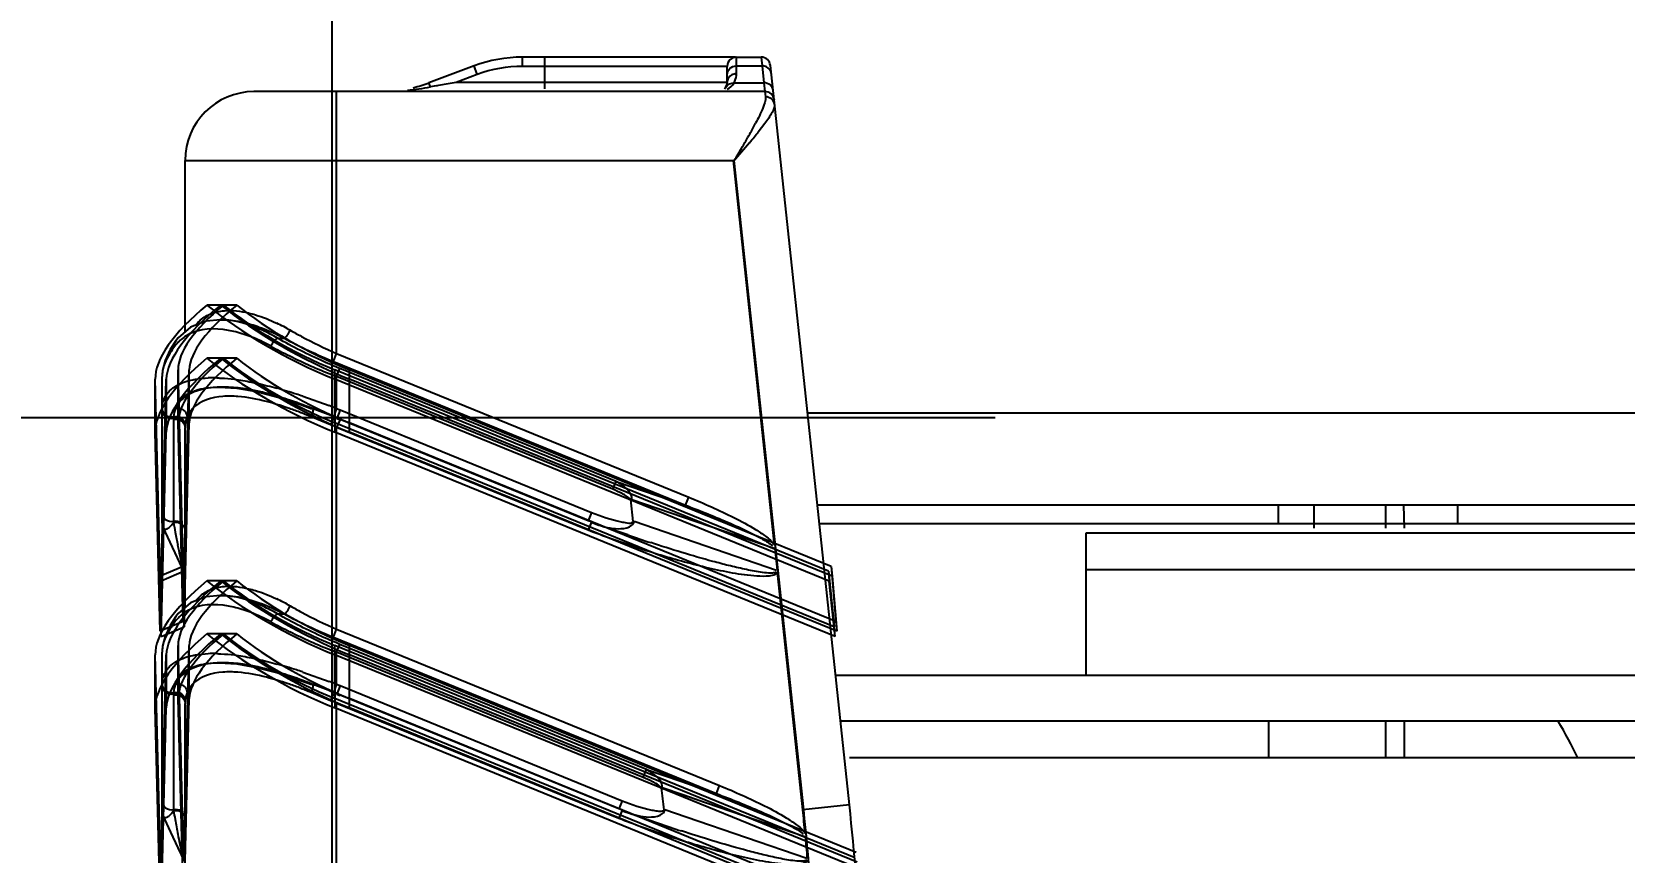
# Model space of a CAD drawing. Header units: millimetres. Extents: x -97344 to -49824, y -57049 to -40247.
# Drawn here: x -69796.19 to -69761.54, y -49591.64 to -49573.8 of the extents above; entities that cross this region are included whole.
import ezdxf

# ---------------------------------------------------------------- set-up
doc = ezdxf.new("R2010")
doc.units = ezdxf.units.MM
doc.header["$LTSCALE"] = 200
doc.header["$PDSIZE"] = -1
doc.linetypes.add('DOT_CENTER', pattern=[14, 12, -1, 0, -1])
for name, color, linetype in [('02___PRT_ALL_AXES', 7, 'Continuous'), ('03___PRT_ALL_CURVES', 7, 'Continuous'), ('1', 7, 'Continuous'), ('DIM', 3, 'Continuous'), ('LAY0001', 7, 'Continuous'), ('LAY0002', 7, 'Continuous'), ('LAY0011', 7, 'Continuous')]:
    doc.layers.add(name, color=color, linetype=linetype)
doc.styles.add('TSSD_Dimension', font='tssdeng.shx', dxfattribs={"width": 0.7, "bigfont": 'hztxt.shx'})
doc.dimstyles.new('TSSD_20_20', dxfattribs={"dimtxt": 60, "dimasz": 20, "dimexe": 20, "dimexo": 50, "dimgap": 20, "dimtad": 1, "dimdec": 0, "dimzin": 0, "dimdsep": 46, "dimtxsty": 'TSSD_Dimension', "dimblk": 'ARCHTICK', "dimcen": 0, "dimdle": 20, "dimclrt": 7, "dimadec": 0, "dimazin": 0, "dimtfac": 1, "dimtdec": 0, "dimtix": 1, "dimtmove": 2, "dimatfit": 3, "dimfxl": 1, "dimtolj": 1, "dimtzin": 0, "dimarcsym": 0})

# ---------------------------------------------------------------- blocks, each defined once
blk = doc.blocks.new('Top1', base_point=(668.75, -75.52))
at = {"layer": '1', "color": 1, "linetype": 'DOT_CENTER'}
for p, q in [((418.75, 43.169), (418.75, -93.98)), ((433.189, 34.22), (404.827, 34.22))]:
    blk.add_line(p, q, dxfattribs=at)
blk = doc.blocks.new('*U1466')
blk.add_blockref('Top1', (0, -50.114))
blk = doc.blocks.new('*U1467')
at = {"layer": 'DIM', "color": 0, "linetype": 'ByBlock', "lineweight": -2, "transparency": 16777216}
blk.add_blockref('*U1466', (0, 0), dxfattribs=at)
blk = doc.blocks.new('2250')
at = {"color": 7, "linetype": 'Continuous'}
for p, q in [((-45337.856, -64404.84), (-45577.425, -64404.84)), ((-45337.856, -64406.84), (-45577.211, -64406.84)), ((-45566.398, -64407.34), (-45566.398, -64406.84)), ((-45564.845, -64406.84), (-45564.845, -64407.34)), ((-45564.433, -64407.34), (-45564.447, -64406.84)), ((-45577.168, -64407.24), (-45337.931, -64407.24)), ((-45571.361, -64410.54), (-45571.361, -64407.443)), ((-45571.361, -64407.443), (-45487.361, -64407.443)), ((-45571.361, -64408.24), (-45487.361, -64408.24)), ((-45576.815, -64410.54), (-45438.201, -64410.54)), ((-45341.981, -64411.54), (-45576.708, -64411.54)), ((-45567.394, -64411.54), (-45567.394, -64412.34)), ((-45564.846, -64411.54), (-45564.846, -64412.34)), ((-45564.845, -64411.54), (-45564.845, -64412.34)), ((-45564.431, -64412.34), (-45564.431, -64411.54)), ((-45099.048, -64412.34), (-45576.514, -64412.34))]:
    blk.add_line(p, q, dxfattribs=at)
blk.add_ellipse((-45570.181, -64416.969), major_axis=(0, 10.619), ratio=0.996166, start_param=-1.119749, end_param=-1.034134, dxfattribs=at)
at = {"layer": '02___PRT_ALL_AXES', "color": 7, "linetype": 'Continuous'}
for p, q in [((-45567.181, -64406.84), (-45567.181, -64407.24)), ((-45563.281, -64406.84), (-45563.281, -64407.24))]:
    blk.add_line(p, q, dxfattribs=at)
at = {"layer": '03___PRT_ALL_CURVES', "color": 7, "linetype": 'Continuous'}
blk.add_line((-45577.508, -64413.465), (-45579.019, -64399.34), dxfattribs=at)
blk.add_arc((-45636.174, -64419.739), 59, 0, 6.10468, dxfattribs=at)
at = {"layer": 'LAY0001', "color": 7, "linetype": 'Continuous'}
for p, q in [((-45583.63, -64397.29), (-45583.63, -64397.09)), ((-45578.99, -64397.09), (-45583.63, -64397.09)), ((-45583.145, -64397.781), (-45583.145, -64397.09)), ((-45578.974, -64397.095), (-45578.974, -64397.09)), ((-45578.974, -64397.09), (-45578.434, -64397.09)), ((-45578.974, -64397.281), (-45578.974, -64397.095)), ((-45578.434, -64397.09), (-45578.42, -64397.223)), ((-45578.434, -64397.09), (-45578.415, -64397.281)), ((-45578.42, -64397.223), (-45578.415, -64397.281)), ((-45584.683, -64397.281), (-45585.664, -64397.649)), ((-45584.613, -64397.468), (-45585.071, -64397.64)), ((-45584.613, -64397.468), (-45584.683, -64397.281)), ((-45579.174, -64397.29), (-45583.63, -64397.29)), ((-45579.174, -64397.295), (-45579.174, -64397.29)), ((-45579.174, -64397.64), (-45579.174, -64397.295)), ((-45578.974, -64397.452), (-45578.974, -64397.281)), ((-45578.974, -64397.281), (-45578.415, -64397.281)), ((-45578.415, -64397.281), (-45578.375, -64397.649)), ((-45576.514, -64413.358), (-45578.235, -64397.268)), ((-45578.353, -64397.84), (-45589.474, -64397.84)), ((-45587.674, -64403.538), (-45587.674, -64397.84)), ((-45585.631, -64397.738), (-45585.664, -64397.649)), ((-45585.071, -64397.64), (-45585.631, -64397.738)), ((-45585.479, -64397.711), (-45585.553, -64397.724)), ((-45579.174, -64397.64), (-45585.071, -64397.64)), ((-45579.025, -64397.649), (-45578.375, -64397.649)), ((-45578.375, -64397.649), (-45578.354, -64397.836)), ((-45578.353, -64397.84), (-45578.343, -64397.954)), ((-45578.155, -64398.013), (-45578.155, -64398.018)), ((-45578.353, -64398.531), (-45578.499, -64398.721)), ((-45578.689, -64398.953), (-45579.038, -64399.362)), ((-45590.974, -64403.07), (-45590.974, -64399.34)), ((-45590.974, -64399.34), (-45579.04, -64399.34)), ((-45578.16, -64407.571), (-45579.04, -64399.34)), ((-45590.219, -64402.804), (-45590.149, -64402.804)), ((-45590.205, -64402.804), (-45590.219, -64402.804)), ((-45590.148, -64402.804), (-45590.128, -64402.804)), ((-45588.958, -64403.206), (-45588.814, -64403.206)), ((-45587.744, -64403.711), (-45587.674, -64403.538)), ((-45587.744, -64403.711), (-45580.079, -64406.84)), ((-45587.674, -64403.538), (-45580.009, -64406.667)), ((-45591.463, -64403.908), (-45591.474, -64404.041)), ((-45591.474, -64407.234), (-45591.474, -64404.04)), ((-45587.674, -64404.04), (-45587.603, -64403.867)), ((-45587.674, -64404.733), (-45587.674, -64404.04)), ((-45581.662, -64406.494), (-45587.674, -64404.04)), ((-45581.592, -64406.321), (-45587.603, -64403.867)), ((-45590.235, -64404.268), (-45590.219, -64404.268)), ((-45590.136, -64404.268), (-45590.149, -64404.268)), ((-45588.41, -64404.469), (-45587.835, -64404.673)), ((-45588.459, -64404.651), (-45588.214, -64404.739)), ((-45587.674, -64404.733), (-45587.745, -64404.913)), ((-45587.674, -64404.733), (-45587.597, -64404.765)), ((-45587.597, -64404.764), (-45587.672, -64404.95)), ((-45587.597, -64404.764), (-45582.124, -64406.999)), ((-45591.224, -64404.972), (-45591.224, -64407.214)), ((-45591.222, -64404.913), (-45591.223, -64404.944)), ((-45591.223, -64404.944), (-45591.223, -64404.972)), ((-45590.974, -64409.07), (-45590.974, -64405.151)), ((-45590.971, -64405.093), (-45590.973, -64405.123)), ((-45587.808, -64405.093), (-45588.23, -64404.915)), ((-45587.739, -64405.123), (-45587.808, -64405.093)), ((-45587.67, -64404.944), (-45587.745, -64404.913)), ((-45587.6, -64404.972), (-45587.674, -64405.151)), ((-45587.674, -64409.538), (-45587.674, -64405.151)), ((-45582.271, -64407.357), (-45587.674, -64405.151)), ((-45587.672, -64404.95), (-45587.603, -64404.978)), ((-45582.198, -64407.178), (-45587.6, -64404.972)), ((-45581.662, -64406.494), (-45581.592, -64406.321)), ((-45581.592, -64406.321), (-45580.079, -64406.84)), ((-45581.217, -64407.196), (-45581.269, -64406.713)), ((-45581.252, -64406.712), (-45578.154, -64407.775)), ((-45580.079, -64406.84), (-45580.009, -64406.667)), ((-45591.474, -64407.234), (-45591.455, -64407.318)), ((-45582.129, -64407.205), (-45582.199, -64407.386)), ((-45582.124, -64406.999), (-45582.198, -64407.178)), ((-45582.129, -64407.205), (-45582.198, -64407.177)), ((-45581.339, -64407.487), (-45581.965, -64407.272)), ((-45578.103, -64408.257), (-45581.201, -64407.195)), ((-45591.455, -64407.318), (-45590.992, -64408.313)), ((-45582.199, -64407.386), (-45582.271, -64407.357)), ((-45578.137, -64407.773), (-45578.085, -64408.256)), ((-45578.031, -64408.778), (-45578.081, -64408.305)), ((-45590.219, -64408.804), (-45590.149, -64408.804)), ((-45590.205, -64408.804), (-45590.219, -64408.804)), ((-45590.148, -64408.804), (-45590.128, -64408.804)), ((-45577.529, -64413.467), (-45578.031, -64408.778)), ((-45588.958, -64409.206), (-45588.814, -64409.206)), ((-45587.744, -64409.711), (-45587.674, -64409.538)), ((-45587.744, -64409.711), (-45579.409, -64413.114)), ((-45587.674, -64409.538), (-45579.339, -64412.94)), ((-45591.463, -64409.908), (-45591.474, -64410.041)), ((-45591.474, -64413.507), (-45591.474, -64410.04)), ((-45587.674, -64410.04), (-45587.603, -64409.867)), ((-45587.674, -64410.733), (-45587.674, -64410.04)), ((-45581.001, -64412.764), (-45587.674, -64410.04)), ((-45580.93, -64412.591), (-45587.603, -64409.867)), ((-45590.235, -64410.268), (-45590.219, -64410.268)), ((-45590.136, -64410.268), (-45590.149, -64410.268)), ((-45588.459, -64410.651), (-45588.214, -64410.739)), ((-45588.41, -64410.469), (-45587.835, -64410.673)), ((-45587.674, -64410.733), (-45587.745, -64410.913)), ((-45587.674, -64410.733), (-45587.597, -64410.765)), ((-45587.597, -64410.764), (-45587.672, -64410.95)), ((-45587.597, -64410.764), (-45581.458, -64413.271)), ((-45591.224, -64410.972), (-45591.224, -64413.486)), ((-45591.222, -64410.913), (-45591.223, -64410.944)), ((-45591.223, -64410.944), (-45591.223, -64410.972)), ((-45590.971, -64411.093), (-45590.973, -64411.123)), ((-45587.808, -64411.093), (-45588.23, -64410.915)), ((-45587.739, -64411.123), (-45587.808, -64411.093)), ((-45587.67, -64410.944), (-45587.745, -64410.913)), ((-45587.672, -64410.95), (-45587.603, -64410.978)), ((-45581.531, -64413.45), (-45587.6, -64410.972)), ((-45590.974, -64415.07), (-45590.974, -64411.151)), ((-45587.674, -64415.538), (-45587.674, -64411.151)), ((-45581.604, -64413.629), (-45587.674, -64411.151)), ((-45581.001, -64412.764), (-45580.93, -64412.591)), ((-45580.93, -64412.591), (-45580.184, -64412.848)), ((-45580.588, -64412.982), (-45579.625, -64413.313)), ((-45580.588, -64412.982), (-45580.115, -64413.145)), ((-45580.184, -64412.848), (-45579.671, -64413.024)), ((-45580.115, -64413.145), (-45579.625, -64413.313)), ((-45579.671, -64413.024), (-45579.409, -64413.114)), ((-45579.409, -64413.114), (-45579.339, -64412.94)), ((-45591.474, -64413.507), (-45591.455, -64413.592)), ((-45581.462, -64413.477), (-45581.532, -64413.658)), ((-45581.458, -64413.271), (-45581.531, -64413.45)), ((-45581.462, -64413.477), (-45581.531, -64413.45)), ((-45580.065, -64413.628), (-45580.531, -64413.468)), ((-45580.065, -64413.628), (-45580.531, -64413.468)), ((-45579.625, -64413.313), (-45577.486, -64414.048)), ((-45576.514, -64413.358), (-45577.529, -64413.467)), ((-45591.455, -64413.592), (-45591.288, -64413.952)), ((-45581.532, -64413.658), (-45581.604, -64413.629)), ((-45581.297, -64413.544), (-45580.669, -64413.76)), ((-45577.442, -64414.528), (-45580.065, -64413.628)), ((-45591.288, -64413.952), (-45591.127, -64414.297)), ((-45591.127, -64414.297), (-45590.993, -64414.583))]:
    blk.add_line(p, q, dxfattribs=at)
for points in [[(-45590.853, -64402.965), (-45591.123, -64403.199), (-45591.171, -64403.262)], [(-45590.205, -64402.804), (-45590.516, -64402.834), (-45590.853, -64402.965)], [(-45591.172, -64403.263), (-45591.294, -64403.455), (-45591.406, -64403.692), (-45591.463, -64403.908)], [(-45590.234, -64404.268), (-45589.846, -64404.293), (-45589.418, -64404.368)], [(-45589.418, -64404.368), (-45588.953, -64404.49), (-45588.459, -64404.651)], [(-45582.131, -64407.211), (-45582.064, -64407.236), (-45581.965, -64407.272)], [(-45590.853, -64408.965), (-45591.123, -64409.199), (-45591.171, -64409.262)], [(-45590.205, -64408.804), (-45590.516, -64408.834), (-45590.853, -64408.965)], [(-45591.172, -64409.263), (-45591.294, -64409.455), (-45591.406, -64409.692), (-45591.463, -64409.908)], [(-45590.234, -64410.268), (-45589.846, -64410.293), (-45589.418, -64410.368)], [(-45589.418, -64410.368), (-45588.953, -64410.49), (-45588.459, -64410.651)], [(-45581.465, -64413.483), (-45581.397, -64413.509), (-45581.297, -64413.544)]]:
    blk.add_lwpolyline(points, dxfattribs=at)
for centre, radius, start, end in [((-45583.63, -64400.09), 3, 90, 110.556), ((-45578.974, -64397.29), 0.2, 90, 180), ((-45578.434, -64397.29), 0.2, 6.1047, 90), ((-45583.63, -64400.09), 2.8, 90, 110.556), ((-45579.373, -64397.452), 0.399, 354.7559, 0.0096), ((-45589.474, -64399.34), 1.5, 90, 180), ((-45586.805, -64391.315), 6.529, 275.8973, 280.357), ((-45586.718, -64394.84), 3, 283.6991, 290.556), ((-45579.374, -64397.64), 0.2, 315.0741, 0), ((-45578.353, -64398.04), 0.2, 6.1047, 90), ((-45586.284, -64394.443), 8.743, 330.8647, 332.1353), ((-45599.485, -64386.966), 23.914, 329.6119, 330.2578), ((-45590.724, -64391.978), 13.821, 330.279, 330.9005), ((-45590.561, -64388.989), 15.499, 319.9916, 320.5867), ((-45586.619, -64392.228), 10.397, 320.5842, 321.3536), ((-45644.363, -64360.651), 75.939, 329.37172, 329.61366), ((-45590.863, -64406.836), 4.384, 60.1684, 64.4715), ((-45590.453, -64403.932), 0.925, 137.0109, 143.2594), ((-45590.48, -64403.907), 0.888, 132.7211, 136.9864), ((-45590.491, -64403.895), 0.872, 123.682, 132.7115), ((-45583.425, -64392.933), 11.89, 241.4678, 243.6956), ((-45583.542, -64393.426), 11.11, 241.673, 247.7766), ((-45583.206, -64392.494), 12.38, 243.6873, 248.3231), ((-45590.867, -64404.041), 0.607, 174.1347, 179.9329), ((-45590.359, -64406.905), 2.837, 88.4675, 92.2609), ((-45583.283, -64392.688), 12.172, 248.3224, 248.855), ((-45591.955, -64414.918), 11.033, 72.0279, 74.3217), ((-45591.144, -64411.837), 7.684, 71.8362, 73.5947), ((-45592.817, -64417.619), 13.869, 71.4711, 72.0837), ((-45590.614, -64405.011), 0.634, 147.6056, 153.9879), ((-45590.385, -64405.142), 0.587, 150.8414, 157.2553), ((-45590.38, -64405.144), 0.593, 143.9413, 150.8238), ((-45590.363, -64405.157), 0.614, 136.6652, 143.915), ((-45590.941, -64411.158), 6.802, 71.038, 73.1917), ((-45591.461, -64412.674), 8.405, 69.255, 71.0405), ((-45592.224, -64414.691), 10.56, 67.7778, 69.2597), ((-45596.384, -64426.284), 23.051, 67.9882, 69.2139), ((-45599.316, -64435.68), 33.064, 69.3823, 69.6805), ((-45590.36, -64405.15), 0.613, 165.7814, 174.6343), ((-45590.369, -64405.148), 0.605, 157.267, 165.7562), ((-45582.344, -64392.064), 13.937, 247.5358, 247.8441), ((-45566.306, -64402.934), 25.283, 189.7455, 190.2396), ((-45569.814, -64373.872), 35.535, 249.7221, 251.0752), ((-45569.775, -64403.567), 21.756, 190.2255, 190.9703), ((-45569.571, -64373.193), 36.256, 251.0616, 251.8945), ((-45583.928, -64408.221), 5.805, 5.1086, 6.4261), ((-45576.583, -64404.892), 14.821, 190.9476, 191.8792), ((-45581.498, -64405.921), 9.799, 191.9066, 192.3947), ((-45584.346, -64406.549), 6.882, 192.3812, 193.1028), ((-45590.863, -64412.836), 4.384, 60.1684, 64.4715), ((-45590.453, -64409.932), 0.925, 137.0109, 143.2594), ((-45590.48, -64409.907), 0.888, 132.7211, 136.9864), ((-45590.491, -64409.895), 0.872, 123.682, 132.7115), ((-45583.425, -64398.933), 11.89, 241.4678, 243.6956), ((-45583.542, -64399.426), 11.11, 241.673, 247.7766), ((-45583.206, -64398.494), 12.38, 243.6873, 248.3231), ((-45590.867, -64410.041), 0.607, 174.1347, 179.9329), ((-45590.359, -64412.905), 2.837, 88.4675, 92.2609), ((-45583.283, -64398.688), 12.172, 248.3224, 248.855), ((-45591.955, -64420.918), 11.033, 72.0279, 74.3217), ((-45590.614, -64411.011), 0.634, 147.6056, 153.9879), ((-45590.363, -64411.157), 0.614, 136.6652, 143.915), ((-45591.144, -64417.837), 7.684, 71.8362, 73.5947), ((-45590.941, -64417.158), 6.802, 71.038, 73.1917), ((-45591.461, -64418.674), 8.405, 69.255, 71.0405), ((-45592.817, -64423.619), 13.869, 71.4711, 72.0837), ((-45596.384, -64432.284), 23.051, 67.9882, 69.2139), ((-45599.316, -64441.68), 33.064, 69.3823, 69.6805), ((-45590.36, -64411.15), 0.613, 165.7814, 174.6343), ((-45590.369, -64411.148), 0.605, 157.267, 165.7562), ((-45590.385, -64411.142), 0.587, 150.8414, 157.2553), ((-45590.38, -64411.144), 0.593, 143.9413, 150.8238), ((-45592.224, -64420.691), 10.56, 67.7778, 69.2597), ((-45582.344, -64398.064), 13.937, 247.5358, 247.8441), ((-45636.174, -64419.739), 55.979, 6.4303, 6.9305), ((-45567.054, -64409.361), 24.519, 189.6871, 190.1364), ((-45569.108, -64380.06), 35.628, 249.7099, 251.0652), ((-45636.174, -64419.739), 58.979, 5.60631, 6.10468), ((-45636.174, -64419.739), 60, 0, 6.10468), ((-45570.71, -64410.022), 20.804, 190.1148, 191.0222), ((-45568.955, -64379.64), 36.075, 251.0523, 251.8909), ((-45577.319, -64411.312), 14.071, 191.0131, 191.8826), ((-45581.789, -64412.249), 9.503, 191.9012, 192.4475), ((-45636.174, -64419.739), 58.98, 5.07018, 5.53908), ((-45584.663, -64412.885), 6.56, 192.4335, 193.2105)]:
    blk.add_arc(centre, radius, start, end, dxfattribs=at)
for points, knots in [([(-45579.174, -64397.468), (-45579.174, -64397.42), (-45579.128, -64397.318), (-45579.024, -64397.281), (-45578.974, -64397.281)], [0, 0, 0, 0, 0.488377, 1, 1, 1, 1]), ([(-45578.176, -64397.815), (-45578.181, -64397.77), (-45578.231, -64397.679), (-45578.328, -64397.648), (-45578.375, -64397.649)], [0, 0, 0, 0, 0.488855, 1, 1, 1, 1]), ([(-45578.343, -64397.954), (-45578.335, -64398.037), (-45578.41, -64398.239), (-45578.498, -64398.421), (-45578.555, -64398.529)], [0, 0, 0, 0, 0.403172, 1, 1, 1, 1]), ([(-45578.144, -64398.118), (-45578.137, -64398.178), (-45578.211, -64398.329), (-45578.296, -64398.454), (-45578.353, -64398.531)], [0, 0, 0, 0, 0.386067, 1, 1, 1, 1]), ([(-45578.144, -64398.118), (-45578.149, -64398.073), (-45578.199, -64397.983), (-45578.296, -64397.954), (-45578.343, -64397.954)], [0, 0, 0, 0, 0.48651, 1, 1, 1, 1]), ([(-45590.268, -64402.631), (-45590.218, -64402.62), (-45589.993, -64402.587), (-45589.763, -64402.616), (-45589.591, -64402.656)], [0, 0, 0, 0, 0.22503, 1, 1, 1, 1]), ([(-45589.591, -64402.656), (-45589.541, -64402.668), (-45589.329, -64402.725), (-45589.125, -64402.808), (-45588.974, -64402.88)], [0, 0, 0, 0, 0.237795, 1, 1, 1, 1]), ([(-45589.557, -64403.169), (-45589.674, -64403.125), (-45590.077, -64402.997), (-45590.541, -64402.972), (-45590.82, -64403.088)], [0, 0, 0, 0, 0.292097, 1, 1, 1, 1]), ([(-45588.958, -64403.206), (-45589.063, -64403.145), (-45589.45, -64402.941), (-45589.887, -64402.807), (-45590.205, -64402.804)], [0, 0, 0, 0, 0.275501, 1, 1, 1, 1]), ([(-45590.128, -64402.804), (-45590.082, -64402.804), (-45589.881, -64402.816), (-45589.683, -64402.86), (-45589.535, -64402.904)], [0, 0, 0, 0, 0.231148, 1, 1, 1, 1]), ([(-45589.535, -64402.904), (-45589.475, -64402.922), (-45589.228, -64403.004), (-45588.989, -64403.113), (-45588.814, -64403.206)], [0, 0, 0, 0, 0.23961, 1, 1, 1, 1]), ([(-45588.814, -64403.206), (-45588.787, -64403.192), (-45588.739, -64403.133), (-45588.701, -64403.071), (-45588.682, -64403.032)], [0, 0, 0, 0, 0.410358, 1, 1, 1, 1]), ([(-45588.682, -64403.032), (-45588.602, -64403.078), (-45588.273, -64403.261), (-45587.934, -64403.425), (-45587.674, -64403.538)], [0, 0, 0, 0, 0.245983, 1, 1, 1, 1]), ([(-45591.194, -64403.379), (-45591.233, -64403.43), (-45591.357, -64403.612), (-45591.455, -64403.823), (-45591.47, -64403.979)], [0, 0, 0, 0, 0.290955, 1, 1, 1, 1]), ([(-45589.104, -64403.379), (-45589.085, -64403.339), (-45589.044, -64403.276), (-45588.988, -64403.217), (-45588.958, -64403.206)], [0, 0, 0, 0, 0.582162, 1, 1, 1, 1]), ([(-45587.603, -64403.867), (-45587.722, -64403.819), (-45588.184, -64403.62), (-45588.633, -64403.392), (-45588.958, -64403.206)], [0, 0, 0, 0, 0.25475, 1, 1, 1, 1]), ([(-45591.381, -64404.437), (-45591.36, -64404.406), (-45591.252, -64404.279), (-45591.097, -64404.198), (-45590.975, -64404.156)], [0, 0, 0, 0, 0.221242, 1, 1, 1, 1]), ([(-45590.803, -64404.109), (-45590.778, -64404.104), (-45590.668, -64404.084), (-45590.556, -64404.073), (-45590.471, -64404.07)], [0, 0, 0, 0, 0.234807, 1, 1, 1, 1]), ([(-45590.283, -64404.069), (-45590.252, -64404.07), (-45590.124, -64404.075), (-45589.996, -64404.087), (-45589.899, -64404.099)], [0, 0, 0, 0, 0.239498, 1, 1, 1, 1]), ([(-45589.529, -64404.161), (-45589.484, -64404.17), (-45589.298, -64404.209), (-45589.113, -64404.256), (-45588.974, -64404.295)], [0, 0, 0, 0, 0.242921, 1, 1, 1, 1]), ([(-45591.183, -64404.733), (-45591.175, -64404.706), (-45591.129, -64404.592), (-45591.039, -64404.499), (-45590.962, -64404.446)], [0, 0, 0, 0, 0.23554, 1, 1, 1, 1]), ([(-45590.149, -64404.268), (-45590.234, -64404.268), (-45590.519, -64404.282), (-45590.812, -64404.365), (-45590.974, -64404.486)], [0, 0, 0, 0, 0.29618, 1, 1, 1, 1]), ([(-45589.822, -64404.475), (-45589.93, -64404.467), (-45590.272, -64404.459), (-45590.647, -64404.563), (-45590.81, -64404.736)], [0, 0, 0, 0, 0.313507, 1, 1, 1, 1]), ([(-45590.568, -64404.297), (-45590.542, -64404.292), (-45590.432, -64404.275), (-45590.32, -64404.268), (-45590.235, -64404.268)], [0, 0, 0, 0, 0.233785, 1, 1, 1, 1]), ([(-45588.974, -64404.466), (-45589.077, -64404.436), (-45589.457, -64404.334), (-45589.85, -64404.269), (-45590.136, -64404.268)], [0, 0, 0, 0, 0.273537, 1, 1, 1, 1]), ([(-45588.974, -64404.647), (-45589.048, -64404.625), (-45589.326, -64404.547), (-45589.611, -64404.492), (-45589.822, -64404.475)], [0, 0, 0, 0, 0.267575, 1, 1, 1, 1]), ([(-45591.474, -64404.733), (-45591.474, -64404.789), (-45591.409, -64404.907), (-45591.279, -64404.927), (-45591.222, -64404.913)], [0, 0, 0, 0, 0.486158, 1, 1, 1, 1]), ([(-45591.474, -64404.764), (-45591.474, -64404.82), (-45591.409, -64404.937), (-45591.28, -64404.957), (-45591.223, -64404.944)], [0, 0, 0, 0, 0.485436, 1, 1, 1, 1]), ([(-45588.204, -64404.733), (-45588.2, -64404.73), (-45588.181, -64404.728), (-45588.189, -64404.765), (-45588.195, -64404.82), (-45588.216, -64404.876), (-45588.23, -64404.915)], [0, 0, 0, 0, 0.077314, 0.192048, 0.398477, 1, 1, 1, 1]), ([(-45591.224, -64404.972), (-45591.167, -64404.959), (-45591.038, -64404.979), (-45590.974, -64405.096), (-45590.974, -64405.151)], [0, 0, 0, 0, 0.514562, 1, 1, 1, 1]), ([(-45591.223, -64404.944), (-45591.166, -64404.93), (-45591.038, -64404.951), (-45590.973, -64405.068), (-45590.973, -64405.123)], [0, 0, 0, 0, 0.51441, 1, 1, 1, 1]), ([(-45591.222, -64404.913), (-45591.165, -64404.9), (-45591.037, -64404.921), (-45590.972, -64405.037), (-45590.971, -64405.093)], [0, 0, 0, 0, 0.513457, 1, 1, 1, 1]), ([(-45587.745, -64404.913), (-45587.728, -64404.883), (-45587.784, -64405.034), (-45587.797, -64405.066), (-45587.808, -64405.093)], [0, 0, 0, 0, 0.541401, 1, 1, 1, 1]), ([(-45587.67, -64404.944), (-45587.669, -64404.942), (-45587.664, -64404.933), (-45587.669, -64404.946), (-45587.67, -64404.949)], [0, 0, 0, 0, 0.352566, 1, 1, 1, 1]), ([(-45581.285, -64406.715), (-45581.287, -64406.697), (-45581.32, -64406.67), (-45581.378, -64406.629), (-45581.494, -64406.567), (-45581.594, -64406.522), (-45581.662, -64406.494)], [0, 0, 0, 0, 0.12527, 0.2494, 0.499726, 1, 1, 1, 1]), ([(-45580.079, -64406.84), (-45579.917, -64406.902), (-45579.592, -64407.029), (-45579.11, -64407.231), (-45578.712, -64407.411), (-45578.406, -64407.574), (-45578.253, -64407.664), (-45578.191, -64407.725)], [0, 0, 0, 0, 0.250066, 0.500129, 0.750176, 0.875199, 1, 1, 1, 1]), ([(-45580.009, -64406.667), (-45579.843, -64406.734), (-45579.514, -64406.874), (-45579.028, -64407.103), (-45578.632, -64407.314), (-45578.336, -64407.512), (-45578.195, -64407.629), (-45578.146, -64407.704)], [0, 0, 0, 0, 0.250151, 0.500291, 0.750379, 0.875413, 1, 1, 1, 1]), ([(-45591.474, -64407.008), (-45591.474, -64407.063), (-45591.41, -64407.18), (-45591.281, -64407.2), (-45591.224, -64407.187)], [0, 0, 0, 0, 0.485438, 1, 1, 1, 1]), ([(-45591.455, -64407.318), (-45591.446, -64407.339), (-45591.405, -64407.373), (-45591.336, -64407.342), (-45591.278, -64407.289), (-45591.242, -64407.242), (-45591.224, -64407.214)], [0, 0, 0, 0, 0.219311, 0.41919, 0.676973, 1, 1, 1, 1]), ([(-45591.133, -64407.212), (-45591.09, -64407.22), (-45591.008, -64407.264), (-45590.974, -64407.353), (-45590.974, -64407.395)], [0, 0, 0, 0, 0.510813, 1, 1, 1, 1]), ([(-45581.485, -64407.2), (-45581.443, -64407.209), (-45581.382, -64407.218), (-45581.229, -64407.24), (-45581.233, -64407.198)], [0, 0, 0, 0, 0.503674, 1, 1, 1, 1]), ([(-45578.081, -64408.305), (-45578.104, -64408.342), (-45578.199, -64408.375), (-45578.371, -64408.393), (-45578.597, -64408.382), (-45578.862, -64408.35), (-45579.214, -64408.29), (-45579.65, -64408.195), (-45580.168, -64408.061), (-45580.682, -64407.912), (-45581.362, -64407.695), (-45581.866, -64407.514), (-45582.199, -64407.386)], [0, 0, 0, 0, 0.030715, 0.061961, 0.124462, 0.186995, 0.249534, 0.374608, 0.499687, 0.624769, 0.749852, 1, 1, 1, 1]), ([(-45578.105, -64408.287), (-45578.123, -64408.31), (-45578.191, -64408.317), (-45578.304, -64408.316), (-45578.453, -64408.298), (-45578.626, -64408.268), (-45578.857, -64408.221), (-45579.144, -64408.153), (-45579.6, -64408.034), (-45580.165, -64407.869), (-45580.615, -64407.727), (-45580.839, -64407.654)], [0, 0, 0, 0, 0.030844, 0.062106, 0.124616, 0.187144, 0.249673, 0.374727, 0.499783, 0.74989, 1, 1, 1, 1]), ([(-45590.268, -64408.631), (-45590.218, -64408.62), (-45589.993, -64408.587), (-45589.763, -64408.616), (-45589.591, -64408.656)], [0, 0, 0, 0, 0.22503, 1, 1, 1, 1]), ([(-45589.591, -64408.656), (-45589.541, -64408.668), (-45589.329, -64408.725), (-45589.125, -64408.808), (-45588.974, -64408.88)], [0, 0, 0, 0, 0.237795, 1, 1, 1, 1]), ([(-45589.557, -64409.169), (-45589.674, -64409.125), (-45590.077, -64408.997), (-45590.541, -64408.972), (-45590.82, -64409.088)], [0, 0, 0, 0, 0.292097, 1, 1, 1, 1]), ([(-45588.958, -64409.206), (-45589.063, -64409.145), (-45589.45, -64408.941), (-45589.887, -64408.807), (-45590.205, -64408.804)], [0, 0, 0, 0, 0.275501, 1, 1, 1, 1]), ([(-45590.128, -64408.804), (-45590.082, -64408.804), (-45589.881, -64408.816), (-45589.683, -64408.86), (-45589.535, -64408.904)], [0, 0, 0, 0, 0.231148, 1, 1, 1, 1]), ([(-45589.535, -64408.904), (-45589.475, -64408.922), (-45589.228, -64409.004), (-45588.989, -64409.113), (-45588.814, -64409.206)], [0, 0, 0, 0, 0.23961, 1, 1, 1, 1]), ([(-45588.814, -64409.206), (-45588.787, -64409.192), (-45588.739, -64409.133), (-45588.701, -64409.071), (-45588.682, -64409.032)], [0, 0, 0, 0, 0.410358, 1, 1, 1, 1]), ([(-45588.682, -64409.032), (-45588.602, -64409.078), (-45588.273, -64409.261), (-45587.934, -64409.425), (-45587.674, -64409.538)], [0, 0, 0, 0, 0.245983, 1, 1, 1, 1]), ([(-45591.194, -64409.379), (-45591.233, -64409.43), (-45591.357, -64409.612), (-45591.455, -64409.823), (-45591.47, -64409.979)], [0, 0, 0, 0, 0.290955, 1, 1, 1, 1]), ([(-45589.104, -64409.379), (-45589.085, -64409.339), (-45589.044, -64409.276), (-45588.988, -64409.217), (-45588.958, -64409.206)], [0, 0, 0, 0, 0.582162, 1, 1, 1, 1]), ([(-45587.603, -64409.867), (-45587.722, -64409.819), (-45588.184, -64409.62), (-45588.633, -64409.392), (-45588.958, -64409.206)], [0, 0, 0, 0, 0.25475, 1, 1, 1, 1]), ([(-45590.803, -64410.109), (-45590.778, -64410.104), (-45590.668, -64410.084), (-45590.556, -64410.073), (-45590.471, -64410.07)], [0, 0, 0, 0, 0.234807, 1, 1, 1, 1]), ([(-45590.283, -64410.069), (-45590.252, -64410.07), (-45590.124, -64410.075), (-45589.996, -64410.087), (-45589.899, -64410.099)], [0, 0, 0, 0, 0.239498, 1, 1, 1, 1]), ([(-45591.381, -64410.437), (-45591.36, -64410.406), (-45591.252, -64410.279), (-45591.097, -64410.198), (-45590.975, -64410.156)], [0, 0, 0, 0, 0.221242, 1, 1, 1, 1]), ([(-45590.149, -64410.268), (-45590.234, -64410.268), (-45590.519, -64410.282), (-45590.812, -64410.365), (-45590.974, -64410.486)], [0, 0, 0, 0, 0.29618, 1, 1, 1, 1]), ([(-45590.568, -64410.297), (-45590.542, -64410.292), (-45590.432, -64410.275), (-45590.32, -64410.268), (-45590.235, -64410.268)], [0, 0, 0, 0, 0.233785, 1, 1, 1, 1]), ([(-45588.974, -64410.466), (-45589.077, -64410.436), (-45589.457, -64410.334), (-45589.85, -64410.269), (-45590.136, -64410.268)], [0, 0, 0, 0, 0.273537, 1, 1, 1, 1]), ([(-45589.529, -64410.161), (-45589.484, -64410.17), (-45589.298, -64410.209), (-45589.113, -64410.256), (-45588.974, -64410.295)], [0, 0, 0, 0, 0.242921, 1, 1, 1, 1]), ([(-45591.474, -64410.733), (-45591.474, -64410.789), (-45591.409, -64410.907), (-45591.279, -64410.927), (-45591.222, -64410.913)], [0, 0, 0, 0, 0.486158, 1, 1, 1, 1]), ([(-45591.474, -64410.764), (-45591.474, -64410.82), (-45591.409, -64410.937), (-45591.28, -64410.957), (-45591.223, -64410.944)], [0, 0, 0, 0, 0.485436, 1, 1, 1, 1]), ([(-45591.183, -64410.733), (-45591.175, -64410.706), (-45591.129, -64410.592), (-45591.039, -64410.499), (-45590.962, -64410.446)], [0, 0, 0, 0, 0.23554, 1, 1, 1, 1]), ([(-45589.822, -64410.475), (-45589.93, -64410.467), (-45590.272, -64410.459), (-45590.647, -64410.563), (-45590.81, -64410.736)], [0, 0, 0, 0, 0.313507, 1, 1, 1, 1]), ([(-45588.974, -64410.647), (-45589.048, -64410.625), (-45589.326, -64410.547), (-45589.611, -64410.492), (-45589.822, -64410.475)], [0, 0, 0, 0, 0.267575, 1, 1, 1, 1]), ([(-45588.204, -64410.733), (-45588.2, -64410.73), (-45588.181, -64410.728), (-45588.189, -64410.765), (-45588.195, -64410.82), (-45588.216, -64410.876), (-45588.23, -64410.915)], [0, 0, 0, 0, 0.077314, 0.192048, 0.398477, 1, 1, 1, 1]), ([(-45591.224, -64410.972), (-45591.167, -64410.959), (-45591.038, -64410.979), (-45590.974, -64411.096), (-45590.974, -64411.151)], [0, 0, 0, 0, 0.514562, 1, 1, 1, 1]), ([(-45591.223, -64410.944), (-45591.166, -64410.93), (-45591.038, -64410.951), (-45590.973, -64411.068), (-45590.973, -64411.123)], [0, 0, 0, 0, 0.51441, 1, 1, 1, 1]), ([(-45591.222, -64410.913), (-45591.165, -64410.9), (-45591.037, -64410.921), (-45590.972, -64411.037), (-45590.971, -64411.093)], [0, 0, 0, 0, 0.513457, 1, 1, 1, 1]), ([(-45587.745, -64410.913), (-45587.728, -64410.883), (-45587.784, -64411.034), (-45587.797, -64411.066), (-45587.808, -64411.093)], [0, 0, 0, 0, 0.541401, 1, 1, 1, 1]), ([(-45587.67, -64410.944), (-45587.669, -64410.942), (-45587.664, -64410.933), (-45587.669, -64410.946), (-45587.67, -64410.949)], [0, 0, 0, 0, 0.352566, 1, 1, 1, 1]), ([(-45580.62, -64412.986), (-45580.622, -64412.968), (-45580.656, -64412.941), (-45580.714, -64412.899), (-45580.831, -64412.838), (-45580.932, -64412.793), (-45581.001, -64412.764)], [0, 0, 0, 0, 0.125263, 0.24942, 0.499736, 1, 1, 1, 1]), ([(-45579.409, -64413.114), (-45579.247, -64413.176), (-45578.922, -64413.303), (-45578.441, -64413.505), (-45578.043, -64413.684), (-45577.737, -64413.847), (-45577.584, -64413.937), (-45577.522, -64413.998)], [0, 0, 0, 0, 0.25007, 0.500135, 0.750184, 0.875207, 1, 1, 1, 1]), ([(-45579.339, -64412.94), (-45579.173, -64413.008), (-45578.844, -64413.148), (-45578.358, -64413.376), (-45577.963, -64413.588), (-45577.667, -64413.785), (-45577.526, -64413.902), (-45577.478, -64413.977)], [0, 0, 0, 0, 0.25015, 0.50029, 0.750377, 0.875412, 1, 1, 1, 1]), ([(-45591.474, -64413.28), (-45591.474, -64413.335), (-45591.41, -64413.452), (-45591.281, -64413.473), (-45591.224, -64413.459)], [0, 0, 0, 0, 0.485438, 1, 1, 1, 1]), ([(-45591.455, -64413.592), (-45591.446, -64413.612), (-45591.405, -64413.647), (-45591.336, -64413.615), (-45591.278, -64413.562), (-45591.242, -64413.514), (-45591.224, -64413.486)], [0, 0, 0, 0, 0.218988, 0.418852, 0.676835, 1, 1, 1, 1]), ([(-45591.133, -64413.484), (-45591.09, -64413.493), (-45591.008, -64413.537), (-45590.974, -64413.625), (-45590.974, -64413.667)], [0, 0, 0, 0, 0.510819, 1, 1, 1, 1]), ([(-45580.817, -64413.473), (-45580.779, -64413.481), (-45580.702, -64413.493), (-45580.617, -64413.507), (-45580.58, -64413.491)], [0, 0, 0, 0, 0.495763, 1, 1, 1, 1]), ([(-45580.58, -64413.491), (-45580.575, -64413.489), (-45580.567, -64413.485), (-45580.563, -64413.476), (-45580.563, -64413.472)], [0, 0, 0, 0, 0.546257, 1, 1, 1, 1]), ([(-45577.421, -64414.576), (-45577.445, -64414.613), (-45577.539, -64414.646), (-45577.711, -64414.663), (-45577.937, -64414.653), (-45578.201, -64414.621), (-45578.553, -64414.562), (-45578.988, -64414.467), (-45579.505, -64414.333), (-45580.018, -64414.184), (-45580.697, -64413.967), (-45581.2, -64413.786), (-45581.532, -64413.658)], [0, 0, 0, 0, 0.030723, 0.061968, 0.124467, 0.187, 0.249539, 0.374611, 0.49969, 0.624771, 0.749853, 1, 1, 1, 1]), ([(-45577.445, -64414.558), (-45577.464, -64414.58), (-45577.53, -64414.587), (-45577.643, -64414.586), (-45577.791, -64414.569), (-45577.964, -64414.539), (-45578.194, -64414.492), (-45578.48, -64414.425), (-45578.934, -64414.306), (-45579.497, -64414.142), (-45579.945, -64414.001), (-45580.168, -64413.928)], [0, 0, 0, 0, 0.030918, 0.062138, 0.124647, 0.187172, 0.249698, 0.374746, 0.499798, 0.749896, 1, 1, 1, 1])]:
    blk.add_open_spline(points, degree=3, knots=knots, dxfattribs=at)
for points in [[(-45579.147, -64397.546), (-45579.164, -64397.574), (-45579.174, -64397.607), (-45579.174, -64397.64)], [(-45579.074, -64397.477), (-45579.103, -64397.493), (-45579.129, -64397.517), (-45579.147, -64397.546)], [(-45578.974, -64397.452), (-45579.008, -64397.452), (-45579.043, -64397.461), (-45579.074, -64397.477)], [(-45579.025, -64397.649), (-45578.998, -64397.6), (-45578.98, -64397.544), (-45578.975, -64397.489)], [(-45578.32, -64397.301), (-45578.349, -64397.287), (-45578.382, -64397.28), (-45578.415, -64397.281)], [(-45578.216, -64397.447), (-45578.222, -64397.387), (-45578.267, -64397.327), (-45578.32, -64397.301)], [(-45579.199, -64397.738), (-45579.167, -64397.681), (-45579.09, -64397.644), (-45579.025, -64397.649)], [(-45579.174, -64397.789), (-45579.114, -64397.757), (-45579.06, -64397.707), (-45579.025, -64397.649)], [(-45590.741, -64402.921), (-45590.682, -64402.846), (-45590.609, -64402.78), (-45590.527, -64402.732)], [(-45590.527, -64402.732), (-45590.447, -64402.684), (-45590.358, -64402.651), (-45590.268, -64402.631)], [(-45590.82, -64403.088), (-45590.874, -64403.11), (-45590.926, -64403.138), (-45590.975, -64403.17)], [(-45591.194, -64403.379), (-45591.202, -64403.34), (-45591.195, -64403.295), (-45591.172, -64403.263)], [(-45589.104, -64403.379), (-45589.25, -64403.299), (-45589.402, -64403.228), (-45589.557, -64403.169)], [(-45590.975, -64404.156), (-45590.919, -64404.136), (-45590.861, -64404.121), (-45590.803, -64404.109)], [(-45589.899, -64404.099), (-45589.775, -64404.115), (-45589.652, -64404.136), (-45589.529, -64404.161)], [(-45591.474, -64404.733), (-45591.474, -64404.63), (-45591.44, -64404.522), (-45591.381, -64404.437)], [(-45590.974, -64404.486), (-45591.042, -64404.536), (-45591.103, -64404.6), (-45591.149, -64404.672)], [(-45590.962, -64404.446), (-45590.912, -64404.412), (-45590.857, -64404.384), (-45590.8, -64404.362)], [(-45590.8, -64404.362), (-45590.726, -64404.332), (-45590.647, -64404.311), (-45590.568, -64404.297)], [(-45591.183, -64404.733), (-45591.206, -64404.79), (-45591.219, -64404.852), (-45591.222, -64404.913)], [(-45591.183, -64404.733), (-45591.14, -64404.723), (-45591.092, -64404.728), (-45591.051, -64404.745)], [(-45591.051, -64404.745), (-45591.022, -64404.758), (-45590.994, -64404.778), (-45590.973, -64404.802)], [(-45590.973, -64404.802), (-45590.947, -64404.833), (-45590.929, -64404.874), (-45590.926, -64404.915)], [(-45588.204, -64404.733), (-45588.384, -64404.663), (-45588.565, -64404.596), (-45588.749, -64404.536)], [(-45581.367, -64406.479), (-45581.433, -64406.416), (-45581.511, -64406.364), (-45581.592, -64406.321)], [(-45581.297, -64406.561), (-45581.317, -64406.531), (-45581.341, -64406.504), (-45581.367, -64406.479)], [(-45581.252, -64406.712), (-45581.244, -64406.66), (-45581.267, -64406.604), (-45581.297, -64406.561)], [(-45591.224, -64407.187), (-45591.167, -64407.173), (-45591.099, -64407.186), (-45591.051, -64407.22)], [(-45591.224, -64407.214), (-45591.194, -64407.207), (-45591.163, -64407.206), (-45591.133, -64407.212)], [(-45582.124, -64406.999), (-45581.918, -64407.083), (-45581.704, -64407.154), (-45581.485, -64407.2)], [(-45581.965, -64407.272), (-45581.812, -64407.324), (-45581.647, -64407.359), (-45581.486, -64407.35)], [(-45581.486, -64407.35), (-45581.403, -64407.346), (-45581.31, -64407.331), (-45581.248, -64407.276)], [(-45581.248, -64407.276), (-45581.224, -64407.255), (-45581.206, -64407.225), (-45581.201, -64407.195)], [(-45590.527, -64408.732), (-45590.447, -64408.684), (-45590.358, -64408.651), (-45590.268, -64408.631)], [(-45590.741, -64408.921), (-45590.682, -64408.846), (-45590.609, -64408.78), (-45590.527, -64408.732)], [(-45591.194, -64409.379), (-45591.202, -64409.34), (-45591.195, -64409.295), (-45591.172, -64409.263)], [(-45590.82, -64409.088), (-45590.874, -64409.11), (-45590.926, -64409.138), (-45590.975, -64409.17)], [(-45589.104, -64409.379), (-45589.25, -64409.299), (-45589.402, -64409.228), (-45589.557, -64409.169)], [(-45590.975, -64410.156), (-45590.919, -64410.136), (-45590.861, -64410.121), (-45590.803, -64410.109)], [(-45590.962, -64410.446), (-45590.912, -64410.412), (-45590.857, -64410.384), (-45590.8, -64410.362)], [(-45590.8, -64410.362), (-45590.726, -64410.332), (-45590.647, -64410.311), (-45590.568, -64410.297)], [(-45589.899, -64410.099), (-45589.775, -64410.115), (-45589.652, -64410.136), (-45589.529, -64410.161)], [(-45591.474, -64410.733), (-45591.474, -64410.63), (-45591.44, -64410.522), (-45591.381, -64410.437)], [(-45591.183, -64410.733), (-45591.206, -64410.79), (-45591.219, -64410.852), (-45591.222, -64410.913)], [(-45591.183, -64410.733), (-45591.14, -64410.723), (-45591.092, -64410.728), (-45591.051, -64410.745)], [(-45590.974, -64410.486), (-45591.042, -64410.536), (-45591.103, -64410.6), (-45591.149, -64410.672)], [(-45591.051, -64410.745), (-45591.022, -64410.758), (-45590.994, -64410.778), (-45590.973, -64410.802)], [(-45588.204, -64410.733), (-45588.384, -64410.663), (-45588.565, -64410.596), (-45588.749, -64410.536)], [(-45590.973, -64410.802), (-45590.947, -64410.833), (-45590.929, -64410.874), (-45590.926, -64410.915)], [(-45580.704, -64412.749), (-45580.771, -64412.686), (-45580.849, -64412.635), (-45580.93, -64412.591)], [(-45580.633, -64412.832), (-45580.653, -64412.802), (-45580.678, -64412.774), (-45580.704, -64412.749)], [(-45580.588, -64412.982), (-45580.579, -64412.931), (-45580.603, -64412.875), (-45580.633, -64412.832)], [(-45591.224, -64413.459), (-45591.167, -64413.445), (-45591.099, -64413.458), (-45591.051, -64413.492)], [(-45591.224, -64413.486), (-45591.194, -64413.479), (-45591.163, -64413.479), (-45591.133, -64413.484)], [(-45581.458, -64413.271), (-45581.251, -64413.355), (-45581.036, -64413.427), (-45580.817, -64413.473)], [(-45580.579, -64413.55), (-45580.555, -64413.529), (-45580.537, -64413.499), (-45580.531, -64413.468)], [(-45581.297, -64413.544), (-45581.144, -64413.597), (-45580.98, -64413.631), (-45580.818, -64413.624)], [(-45580.818, -64413.624), (-45580.734, -64413.619), (-45580.641, -64413.605), (-45580.579, -64413.55)]]:
    blk.add_open_spline(points, degree=3, dxfattribs=at)
at = {"layer": 'LAY0002', "color": 7, "linetype": 'Continuous'}
for p, q in [((-45589.845, -64402.485), (-45590.495, -64402.485)), ((-45589.845, -64403.64), (-45590.495, -64403.64)), ((-45591.512, -64408.384), (-45591.622, -64404.097)), ((-45591.622, -64405.251), (-45591.622, -64404.097)), ((-45591.622, -64405.251), (-45591.622, -64404.097)), ((-45591.494, -64408.49), (-45591.381, -64404.097)), ((-45591.381, -64404.097), (-45591.381, -64405.251)), ((-45591.122, -64403.893), (-45591.122, -64405.047)), ((-45591.122, -64405.047), (-45591.122, -64403.893)), ((-45591.012, -64408.172), (-45591.122, -64403.893)), ((-45590.993, -64408.276), (-45590.881, -64403.893)), ((-45590.881, -64405.047), (-45590.881, -64403.893)), ((-45587.715, -64404.097), (-45587.715, -64405.251)), ((-45576.955, -64408.49), (-45587.715, -64404.097)), ((-45587.71, -64405.047), (-45587.71, -64403.893)), ((-45576.972, -64408.276), (-45587.71, -64403.893)), ((-45587.397, -64405.047), (-45587.397, -64403.893)), ((-45576.914, -64408.172), (-45587.397, -64403.893)), ((-45587.391, -64405.251), (-45587.391, -64404.097)), ((-45576.89, -64408.384), (-45587.391, -64404.097)), ((-45591.011, -64409.37), (-45591.122, -64405.047)), ((-45590.995, -64409.484), (-45590.881, -64405.047)), ((-45576.843, -64409.484), (-45587.71, -64405.047)), ((-45576.809, -64409.37), (-45587.397, -64405.047)), ((-45591.511, -64409.582), (-45591.622, -64405.251)), ((-45591.495, -64409.698), (-45591.381, -64405.251)), ((-45576.825, -64409.698), (-45587.715, -64405.251)), ((-45576.785, -64409.582), (-45587.391, -64405.251)), ((-45591.012, -64408.172), (-45591.512, -64408.384)), ((-45590.993, -64408.276), (-45591.494, -64408.49)), ((-45591.012, -64408.172), (-45591.011, -64409.37)), ((-45590.993, -64408.276), (-45590.995, -64409.484)), ((-45576.972, -64408.276), (-45576.843, -64409.484)), ((-45576.972, -64408.276), (-45576.955, -64408.49)), ((-45576.914, -64408.172), (-45576.809, -64409.37)), ((-45576.914, -64408.172), (-45576.89, -64408.384)), ((-45591.512, -64408.384), (-45591.511, -64409.582)), ((-45591.495, -64409.698), (-45591.494, -64408.49)), ((-45589.845, -64408.485), (-45590.495, -64408.485)), ((-45576.825, -64409.698), (-45576.955, -64408.49)), ((-45576.89, -64408.384), (-45576.785, -64409.582)), ((-45591.011, -64409.37), (-45591.511, -64409.582)), ((-45576.809, -64409.37), (-45576.785, -64409.582)), ((-45591.495, -64409.698), (-45590.995, -64409.484)), ((-45589.845, -64409.64), (-45590.495, -64409.64)), ((-45576.825, -64409.698), (-45576.843, -64409.484)), ((-45591.122, -64409.893), (-45591.122, -64411.047)), ((-45591.122, -64411.047), (-45591.122, -64409.893)), ((-45591.006, -64414.395), (-45591.122, -64409.893)), ((-45590.999, -64414.507), (-45590.881, -64409.893)), ((-45590.881, -64411.047), (-45590.881, -64409.893)), ((-45587.71, -64411.047), (-45587.71, -64409.893)), ((-45576.408, -64414.507), (-45587.71, -64409.893)), ((-45587.397, -64411.047), (-45587.397, -64409.893)), ((-45576.369, -64414.395), (-45587.397, -64409.893)), ((-45591.506, -64414.606), (-45591.622, -64410.097)), ((-45591.622, -64411.251), (-45591.622, -64410.097)), ((-45591.622, -64411.251), (-45591.622, -64410.097)), ((-45591.499, -64414.711), (-45591.381, -64410.097)), ((-45591.381, -64410.097), (-45591.381, -64411.251)), ((-45587.715, -64410.097), (-45587.715, -64411.251)), ((-45576.413, -64414.711), (-45587.715, -64410.097)), ((-45587.391, -64411.251), (-45587.391, -64410.097)), ((-45576.346, -64414.606), (-45587.391, -64410.097)), ((-45591.005, -64415.592), (-45591.122, -64411.047)), ((-45590.999, -64415.662), (-45590.881, -64411.047)), ((-45576.408, -64415.662), (-45587.71, -64411.047)), ((-45576.265, -64415.592), (-45587.397, -64411.047)), ((-45591.505, -64415.804), (-45591.622, -64411.251)), ((-45591.499, -64415.866), (-45591.381, -64411.251)), ((-45576.413, -64415.866), (-45587.715, -64411.251)), ((-45576.241, -64415.804), (-45587.391, -64411.251))]:
    blk.add_line(p, q, dxfattribs=at)
for centre, major_axis, ratio, start_param, end_param in [((-45587.674, -64402.485), (3.897, 1.837), 0.346526, 2.204771, 2.990169), ((-45587.433, -64402.485), (3.898, 1.862), 0.337465, 2.18592, 2.971318), ((-45587.674, -64402.485), (3.403, 1.604), 0.346526, 2.204771, 2.990169), ((-45587.433, -64402.485), (3.404, 1.626), 0.337465, 2.18592, 2.971318), ((-45587.674, -64402.485), (3.897, -1.837), 0.346526, -2.204771, -1.419373), ((-45587.433, -64402.485), (3.898, -1.862), 0.337465, -2.18592, -1.400522), ((-45587.674, -64402.485), (3.403, -1.604), 0.346526, -2.204771, -1.419373), ((-45587.433, -64402.485), (3.404, -1.626), 0.337465, -2.18592, -1.400522), ((-45587.674, -64403.64), (3.897, 1.837), 0.346526, 2.204771, 2.990169), ((-45587.433, -64403.64), (3.898, 1.862), 0.337465, 2.18592, 2.971318), ((-45587.674, -64403.64), (3.403, 1.604), 0.346526, 2.204771, 2.990169), ((-45587.433, -64403.64), (3.404, 1.626), 0.337465, 2.18592, 2.971318), ((-45587.674, -64403.64), (3.897, -1.837), 0.346526, -2.204771, -1.419373), ((-45587.433, -64403.64), (3.898, -1.862), 0.337465, -2.18592, -1.400522), ((-45587.674, -64403.64), (3.403, -1.604), 0.346526, -2.204771, -1.419373), ((-45587.433, -64403.64), (3.404, -1.626), 0.337465, -2.18592, -1.400522), ((-45587.674, -64408.485), (3.897, 1.837), 0.346526, 2.204771, 2.990169), ((-45587.433, -64408.485), (3.898, 1.862), 0.337465, 2.18592, 2.971318), ((-45587.674, -64408.485), (3.403, 1.604), 0.346526, 2.204771, 2.990169), ((-45587.433, -64408.485), (3.404, 1.626), 0.337465, 2.18592, 2.971318), ((-45587.674, -64408.485), (3.897, -1.837), 0.346526, -2.204771, -1.419373), ((-45587.433, -64408.485), (3.898, -1.862), 0.337465, -2.18592, -1.400522), ((-45587.674, -64408.485), (3.403, -1.604), 0.346526, -2.204771, -1.419373), ((-45587.433, -64408.485), (3.404, -1.626), 0.337465, -2.18592, -1.400522), ((-45587.674, -64409.64), (3.897, 1.837), 0.346526, 2.204771, 2.990169), ((-45587.433, -64409.64), (3.898, 1.862), 0.337465, 2.18592, 2.971318), ((-45587.674, -64409.64), (3.403, 1.604), 0.346526, 2.204771, 2.990169), ((-45587.433, -64409.64), (3.404, 1.626), 0.337465, 2.18592, 2.971318), ((-45587.674, -64409.64), (3.897, -1.837), 0.346526, -2.204771, -1.419373), ((-45587.433, -64409.64), (3.898, -1.862), 0.337465, -2.18592, -1.400522), ((-45587.674, -64409.64), (3.403, -1.604), 0.346526, -2.204771, -1.419373), ((-45587.433, -64409.64), (3.404, -1.626), 0.337465, -2.18592, -1.400522)]:
    blk.add_ellipse(centre, major_axis=major_axis, ratio=ratio, start_param=start_param, end_param=end_param, dxfattribs=at)
at = {"layer": 'LAY0011', "color": 7, "linetype": 'Continuous'}
blk.add_line((-45098.35, -64406.84), (-45577.211, -64406.84), dxfattribs=at)
blk = doc.blocks.new('*U1488')
at = {"layer": 'DIM', "color": 3}
blk.add_blockref('2250', (45347.11, 64440.647), dxfattribs=at)
blk = doc.blocks.new('*U1489')
at = {"layer": 'DIM', "color": 0, "linetype": 'ByBlock', "lineweight": -2, "transparency": 16777216}
blk.add_blockref('*U1488', (0, 0), dxfattribs=at)
blk = doc.blocks.new('_ArchTick')
at = {"color": 0, "linetype": 'ByBlock', "const_width": 0.5}
blk.add_lwpolyline([(-0.7071, -0.7071), (0.7071, 0.7071)], dxfattribs=at)
blk = doc.blocks.new('*D1490')
at = {"layer": 'Defpoints', "color": 0, "transparency": 16777216}
for p in [(-70012.084, -49582.095), (-69774.572, -49582.095), (-69664.665, -50460.395)]:
    blk.add_point(p, dxfattribs=at)
at = {"layer": 'DIM', "color": 0, "lineweight": -2, "transparency": 16777216}
for p, q in [((-70012.084, -50480.395), (-70012.084, -49562.095)), ((-69824.572, -49582.095), (-70032.084, -49582.095)), ((-69714.665, -50460.395), (-70032.084, -50460.395))]:
    blk.add_line(p, q, dxfattribs=at)
at = {"layer": 'DIM', "color": 0, "lineweight": -2, "transparency": 16777216, "xscale": 20, "yscale": 20, "zscale": 20}
for p, rotation in [((-70012.084, -49582.095), 90), ((-70012.084, -50460.395), 270)]:
    blk.add_blockref('_ArchTick', p, dxfattribs=dict(at, rotation=rotation))
at = {"layer": 'DIM', "color": 7, "transparency": 16777216, "insert": (-70062.084, -50021.245), "char_height": 60, "attachment_point": 5, "rotation": 90, "style": 'TSSD_Dimension'}
blk.add_mtext('\\A1;878', dxfattribs=at)

msp = doc.modelspace()

# ---------------------------------------------------------------- block references
at = {"layer": 'DIM', "color": 3}
for name, p in [('*U1467', (-69539.665, -49641.82)), ('*U1489', (-69548.994, -49617.903))]:
    msp.add_blockref(name, p, dxfattribs=at)

# ---------------------------------------------------------------- dimensions: what is measured, and where the dimension line sits
at = {"layer": 'DIM'}
dim = msp.add_linear_dim(base=(-70012.084, -49582.095), p1=(-69664.665, -50460.395), p2=(-69774.572, -49582.095), angle=90, dimstyle='TSSD_20_20', dxfattribs=at)
dim.commit()
dim.dimension.update_dxf_attribs({"geometry": '*D1490', "text_midpoint": (-70062.084, -50021.245)})

doc.saveas('drawing.dxf')
